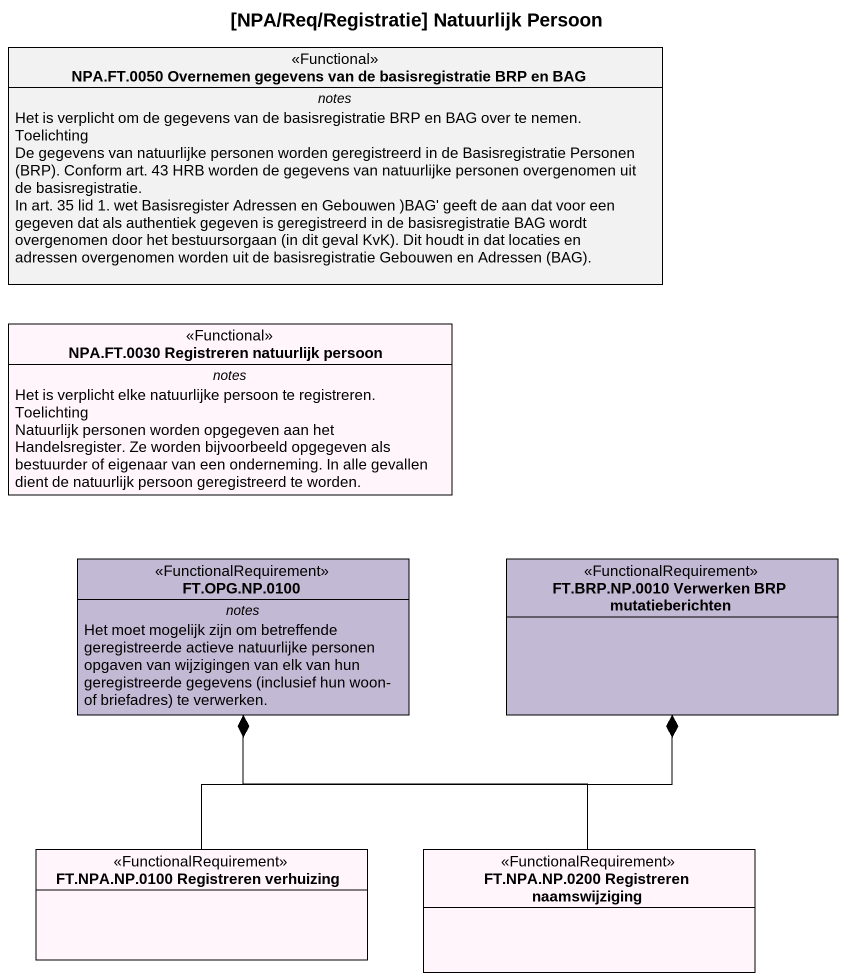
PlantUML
@startuml
title [NPA/Req/Registratie] Natuurlijk Persoon
hide circle
hide empty members
class "NPA.FT.0050 Overnemen gegevens van de basisregistratie BRP en BAG" as NPA_FT_0050_Overnemen <<Functional>> {
  -- notes --
  Het is verplicht om de gegevens van de basisregistratie BRP en BAG over te nemen.
  Toelichting
  {field} De gegevens van natuurlijke personen worden geregistreerd in de Basisregistratie Personen (BRP). Conform art. 43 HRB worden de gegevens van natuurlijke personen overgenomen uit de basisregistratie.
  {field} In art. 35 lid 1. wet Basisregister Adressen en Gebouwen )BAG' geeft de aan dat voor een gegeven dat als authentiek gegeven is geregistreerd in de basisregistratie BAG wordt overgenomen door het bestuursorgaan (in dit geval KvK). Dit houdt in dat locaties en adressen overgenomen worden uit de basisregistratie Gebouwen en Adressen (BAG).
}
class "NPA.FT.0030 Registreren natuurlijk persoon" as NPA_FT_0030_Registreren <<Functional>> #FFF5FA {
  -- notes --
  Het is verplicht elke natuurlijke persoon te registreren.
  Toelichting
  Natuurlijk personen worden opgegeven aan het Handelsregister. Ze worden bijvoorbeeld opgegeven als bestuurder of eigenaar van een onderneming. In alle gevallen dient de natuurlijk persoon geregistreerd te worden.
}
class "FT.OPG.NP.0100" as FT_OPG_NP_0100 <<FunctionalRequirement>> #C2BAD4 {
  -- notes --
  {field} Het moet mogelijk zijn om betreffende geregistreerde actieve natuurlijke personen opgaven van wijzigingen van elk van hun geregistreerde gegevens (inclusief hun woon- of briefadres) te verwerken.
}
class "FT.BRP.NP.0010 Verwerken BRP mutatieberichten" as FT_BRP_NP_0010_Verwerken <<FunctionalRequirement>> #C2BAD4
class "FT.NPA.NP.0100 Registreren verhuizing" as FT_NPA_NP_0100_Registreren <<FunctionalRequirement>> #FFF5FA
class "FT.NPA.NP.0200 Registreren naamswijziging" as FT_NPA_NP_0200_Registreren <<FunctionalRequirement>> #FFF5FA
FT_NPA_NP_0100_Registreren -up-* FT_OPG_NP_0100
FT_NPA_NP_0100_Registreren -right-* FT_BRP_NP_0010_Verwerken
FT_NPA_NP_0200_Registreren -up-* FT_OPG_NP_0100
FT_NPA_NP_0200_Registreren -up-* FT_BRP_NP_0010_Verwerken
@enduml
